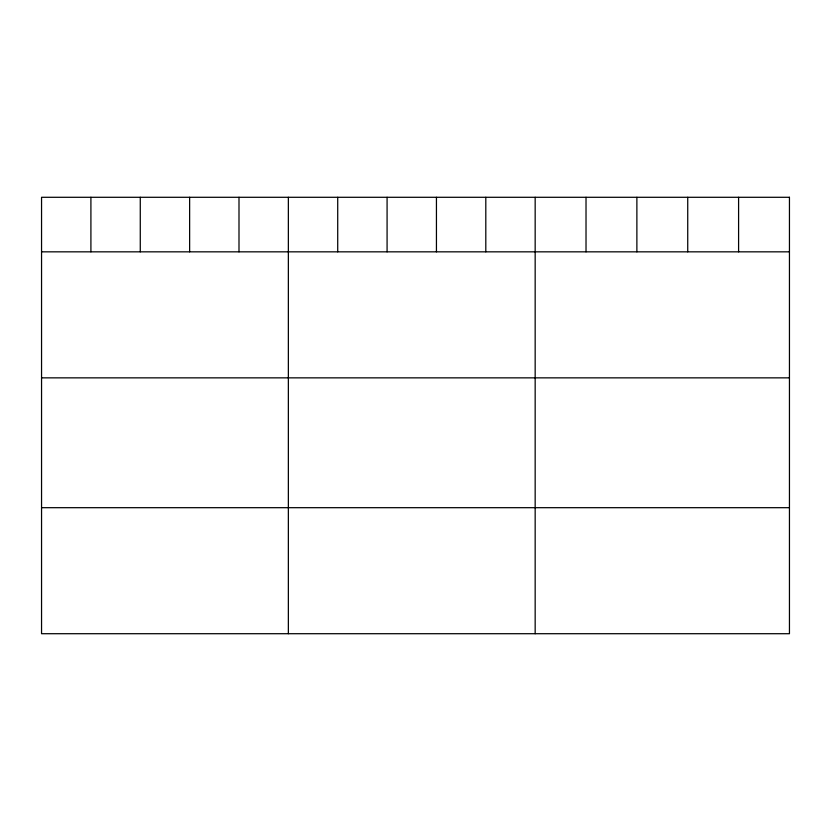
<?xml version="1.0" encoding="UTF-8"?>
<svg xmlns="http://www.w3.org/2000/svg" width="831" height="831" viewBox="0 0 831 831"><rect width="100%" height="100%" fill="white"/><g stroke="black" fill="none" stroke-linecap="round" stroke-linejoin="round"><path stroke-width="1.25" d="M41.55 251.835L789.45 251.835M41.55 377.856L789.45 377.856M41.55 507.689L789.45 507.689M738.593 197.29L738.593 251.835M687.736 197.29L687.736 251.835M636.878 197.29L636.878 251.835M586.021 197.29L586.021 251.835M535.164 197.29L535.164 633.71M485.803 197.29L485.803 251.835M436.441 197.29L436.441 251.835M387.08 197.29L387.08 251.835M337.718 197.29L337.718 251.835M288.357 197.29L288.357 633.71M238.996 197.29L238.996 251.835M189.634 197.29L189.634 251.835M140.273 197.29L140.273 251.835M90.911 197.29L90.911 251.835M789.45 197.29L41.55 197.29L41.55 633.71L789.45 633.71L789.45 197.29"/></g></svg>
